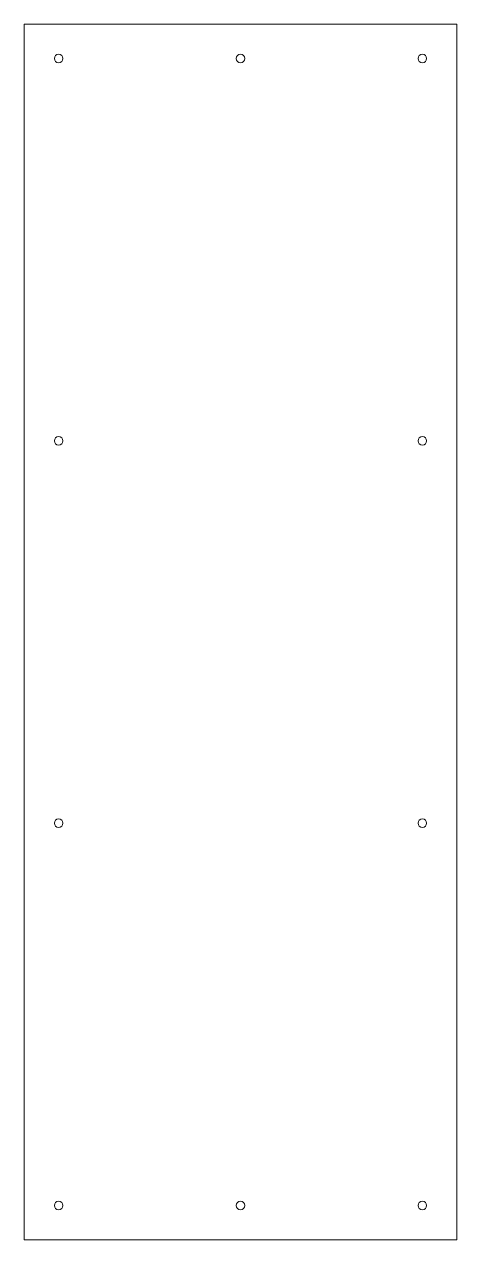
# Model space of a CAD drawing. Header units: millimetres. Extents: x -160 to 160, y -450 to 450.
import ezdxf

# ---------------------------------------------------------------- set-up
doc = ezdxf.new("R2010")
doc.units = ezdxf.units.MM

msp = doc.modelspace()

# ---------------------------------------------------------------- linework, layer by layer
at = {"color": 7, "linetype": 'Continuous', "lineweight": 15}
for p, q in [((-160, 450), (-160, -450)), ((160, 450), (-160, 450)), ((160, -450), (160, 450)), ((-160, -450), (160, -450))]:
    msp.add_line(p, q, dxfattribs=at)
for centre, radius in [((-134.6, 424.6), 3.17), ((0, 424.6), 3.17), ((134.6, 424.6), 3.17), ((-134.6, 141.54), 3.17), ((134.6, 141.54), 3.18), ((-134.6, -141.52), 3.17), ((134.6, -141.52), 3.17), ((-134.6, -424.6), 3.18), ((0, -424.6), 3.17), ((134.6, -424.6), 3.18)]:
    msp.add_circle(centre, radius, dxfattribs=at)

doc.saveas('drawing.dxf')
